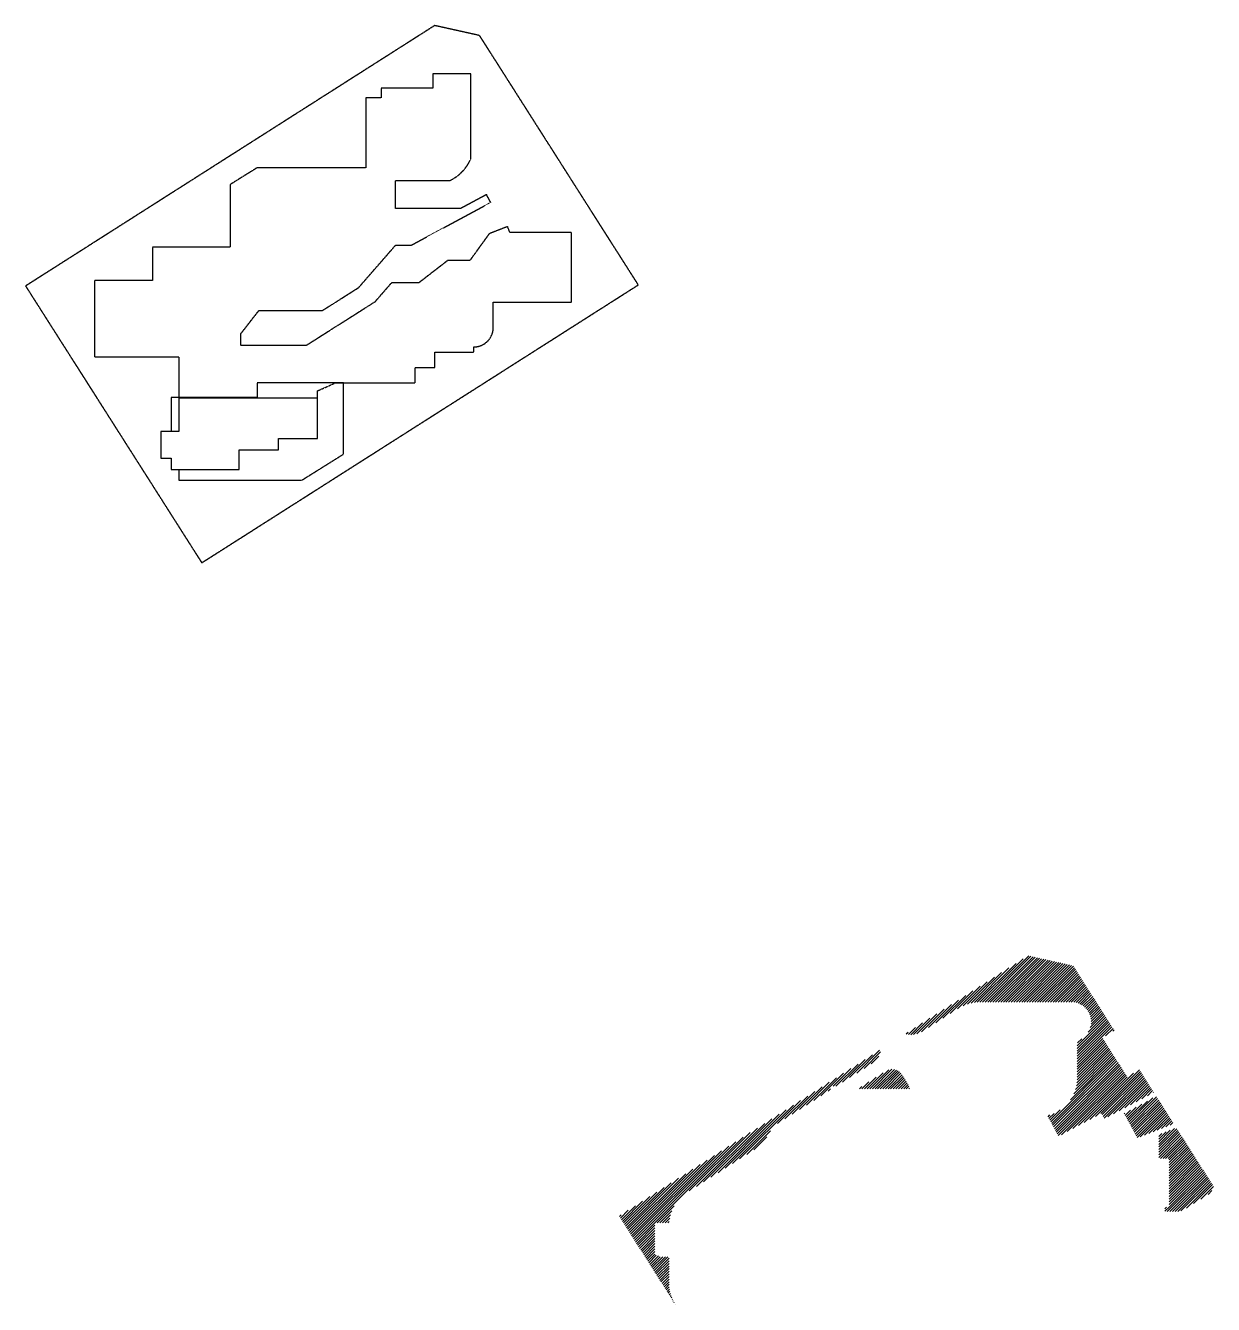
# Model space of a CAD drawing. Extents: x 1977 to 1034874806, y 3985 to 587211952.
# Drawn here: x 515483575 to 515994306, y 292587741 to 293137551 of the extents above; entities that cross this region are included whole.
import ezdxf

# ---------------------------------------------------------------- set-up
doc = ezdxf.new("R2010")
doc.units = 0
doc.header["$LTSCALE"] = 10
doc.header["$MEASUREMENT"] = 0
doc.linetypes.add('ACAD_ISO04W100', pattern=[30, 24, -3, 0, -3])
doc.linetypes.add('DASH', pattern=[0.35, 0.25, -0.1])
for name, color, linetype in [('M-建筑 地下室轮廓', 120, 'DASH'), ('M-用地 红线', 20, 'ACAD_ISO04W100'), ('SPACE_HATCH', 8, 'Continuous')]:
    doc.layers.add(name, color=color, linetype=linetype)
pattern_1 = [(45, (0, 0), (-561.2660076, 561.2660076), [])]

msp = doc.modelspace()

# ---------------------------------------------------------------- hatches: boundary and pattern name
at = {"layer": 'SPACE_HATCH'}
h = msp.add_hatch(dxfattribs=at)
h.set_pattern_fill('ANSI31', color=256, scale=500, style=0)
h.set_pattern_definition(pattern_1)
h.paths.add_polyline_path([(515946570.831, 292702411.664), (515951656.188, 292705595.987), (515933973.053, 292733374.514), (515914645.053, 292737666.514), (515861953.064, 292704124.491, 0.2277627445), (515868833.031, 292704947.02), (515884721.346, 292715061.009, -0.1426750791), (515893850.313, 292717720.09), (515933230.533, 292717720.09, -0.786697984), (515937120.057, 292701662.206, 0.2809377671), (515935764.034, 292699439.299), (515935764.034, 292685370.096, -0.3434029335), (515922931.238, 292668888.755), (515927707.511, 292660019.268), (515943909.263, 292668744.01), (515943911.996, 292668739.058), (515946189.39, 292669966.026), (515947490.869, 292667549.194), (515968629.519, 292678932.492), (515962396.495, 292688723.982), (515957234.372, 292685491.59)])
h = msp.add_hatch(dxfattribs=at)
h.set_pattern_fill('ANSI31', color=256, scale=500, style=0)
h.set_pattern_definition(pattern_1)
h.paths.add_polyline_path([(515798261.137, 292655178.294, 0.1461276573), (515802382.29, 292659937.03, -0.1461276517), (515807627.394, 292665993.602), (515829664.118, 292680021.471), (515829664.118, 292681575.001), (515832104.596, 292681575.001), (515847741.217, 292691528.771, 0.2274362349), (515851393.998, 292697406.159), (515738758.053, 292625702.514), (515762923.146, 292587741.256, -0.1426759371), (515760264.034, 292596870.272), (515760264.034, 292608269.994), (515755664.118, 292608269.994), (515755664.118, 292608869.994), (515754164.118, 292608869.994), (515754164.118, 292622769.994), (515760300.305, 292622769.994, -0.2390501894), (515768135.067, 292636001.008)])
h = msp.add_hatch(dxfattribs=at)
h.set_pattern_fill('ANSI31', color=256, scale=500, style=0)
h.set_pattern_definition(pattern_1)
h.paths.add_polyline_path([(515860397.174, 292686545.535, 0.4142135688), (515853494.266, 292688078.462), (515841463.344, 292680419.964), (515863662.64, 292680419.964, 0.1172091421), (515862905.62, 292682604.955)])
h = msp.add_hatch(dxfattribs=at)
h.set_pattern_fill('ANSI31', color=256, scale=500, style=0)
h.set_pattern_definition(pattern_1)
h.paths.add_polyline_path([(515977259.159, 292665376.182), (515969706.386, 292677240.838), (515955933.394, 292669823.997), (515961595.744, 292659309.075)])
h = msp.add_hatch(dxfattribs=at)
h.set_pattern_fill('ANSI31', color=256, scale=500, style=0)
h.set_pattern_definition(pattern_1)
h.paths.add_polyline_path([(515978354.421, 292663655.63), (515970814.118, 292660734.95), (515970814.118, 292650519.994), (515975314.118, 292650519.994), (515975314.009, 292629519.994), (515973464.118, 292629519.994), (515973464.186, 292627620.02), (515978252.839, 292627620.161, 0.1241825511), (515981565.233, 292628402.174), (515992038.94, 292635069.406, 0.2197971565), (515994306.072, 292638597.063)])

# ---------------------------------------------------------------- linework, layer by layer
at = {"layer": 'M-建筑 地下室轮廓', "ltscale": 1.5, "flags": 128}
msp.add_lwpolyline([(515681768.76, 293064875.736), (515670668.787, 293058904.327), (515642680.772, 293058904.327), (515642680.772, 293070904.305), (515642680.772, 293070904.305), (515665880.916, 293070904.349, 0.1914386453), (515675080.772, 293080504.327), (515675080.772, 293116804.327), (515658680.772, 293116804.327), (515658680.772, 293110604.327), (515636480.772, 293110604.327), (515636480.772, 293110604.327), (515636480.772, 293106504.327), (515629880.772, 293106504.327), (515629880.772, 293076404.327), (515583080.772, 293076404.327), (515583080.772, 293076404.327), (515571580.772, 293069217.389), (515571580.772, 293042254.327), (515538180.772, 293042254.327), (515538180.772, 293028004.327), (515538180.772, 293028004.327), (515513280.772, 293028004.327), (515513280.772, 292995104.327), (515549480.772, 292995104.327), (515549480.772, 292979704.327), (515549530.768, 292979704.327), (515549530.768, 292967304.327), (515549530.772, 292963004.293), (515549530.772, 292963004.293), (515541680.772, 292963004.293), (515541680.775, 292951604.326), (515546180.769, 292951604.327), (515546180.769, 292951604.327), (515546180.769, 292951604.327), (515546180.773, 292946754.327), (515575430.772, 292946754.327), (515575430.772, 292955204.327), (515592280.772, 292955204.327), (515592280.772, 292959954.327), (515609030.772, 292959954.327), (515609030.772, 292980481.959), (515616680.772, 292983904.327), (515651080.772, 292983904.327), (515651080.772, 292990504.327), (515659480.772, 292990504.327), (515659480.772, 292997104.327), (515676280.772, 292997104.327), (515676280.772, 292999404.327, 0.4142102876), (515684680.772, 293007804.233), (515684680.772, 293018704.327), (515718280.772, 293018704.327), (515718280.772, 293048604.327), (515691823.824, 293048604.327), (515690846.823, 293051126.645), (515682910.555, 293048052.591), (515674594.855, 293036554.327), (515665061.298, 293036554.327), (515652663.065, 293026954.327), (515640911.703, 293026954.327), (515633633.733, 293018607.381), (515604365.594, 293000054.327), (515576085.017, 293000054.327), (515576085.017, 293005022.986), (515583902.633, 293015054.327), (515611218.583, 293015054.327), (515626820.24, 293024944.207), (515642680.772, 293043134.307), (515645680.772, 293043134.307), (515649409.838, 293043134.307), (515683570.454, 293061530.008), (515681768.76, 293064875.736)], format="xyb", dxfattribs=at)
at = {"layer": 'M-建筑 地下室轮廓', "color": 2, "ltscale": 2.5, "flags": 128}
msp.add_lwpolyline([(515541680.77, 292962604.293), (515541680.772, 292951604.326), (515546180.77, 292951604.327), (515546180.77, 292946754.327), (515549530.77, 292946754.327), (515549530.77, 292942104.327), (515602357.024, 292942104.327), (515620280.77, 292953304.327), (515620280.77, 292983904.327), (515583130.77, 292983904.327), (515583130.77, 292977704.327), (515546180.77, 292977704.327), (515546180.77, 292963004.293), (515541680.77, 292963004.293), (515541680.77, 292962604.293)], dxfattribs=at)
at = {"layer": 'M-建筑 地下室轮廓', "color": 6, "ltscale": 1.5, "flags": 128}
msp.add_lwpolyline([(515546180.765, 292951604.327), (515546180.773, 292946754.327), (515575430.77, 292946754.327), (515575430.767, 292955204.327), (515592280.769, 292955204.327), (515592280.769, 292959954.327), (515609030.772, 292959954.327), (515609030.772, 292977354.409), (515609030.772, 292977354.409), (515609030.772, 292977354.409), (515549530.768, 292977354.327), (515549530.768, 292977354.327), (515549530.768, 292967254.325), (515549530.772, 292967254.327), (515549530.772, 292963004.293), (515541680.769, 292963004.291), (515541680.772, 292951604.326), (515546180.765, 292951604.327), (515546180.765, 292951604.327), (515546180.765, 292951604.327)], dxfattribs=at)
at = {"layer": 'M-用地 红线', "ltscale": 0.05}
msp.add_lwpolyline([(515747021.791, 293026072.751), (515678789.791, 293133258.751), (515659461.791, 293137550.751), (515483574.791, 293025586.751), (515559324.791, 292906590.751), (515747021.791, 293026072.751)], close=True, dxfattribs=at)

doc.saveas('drawing.dxf')
